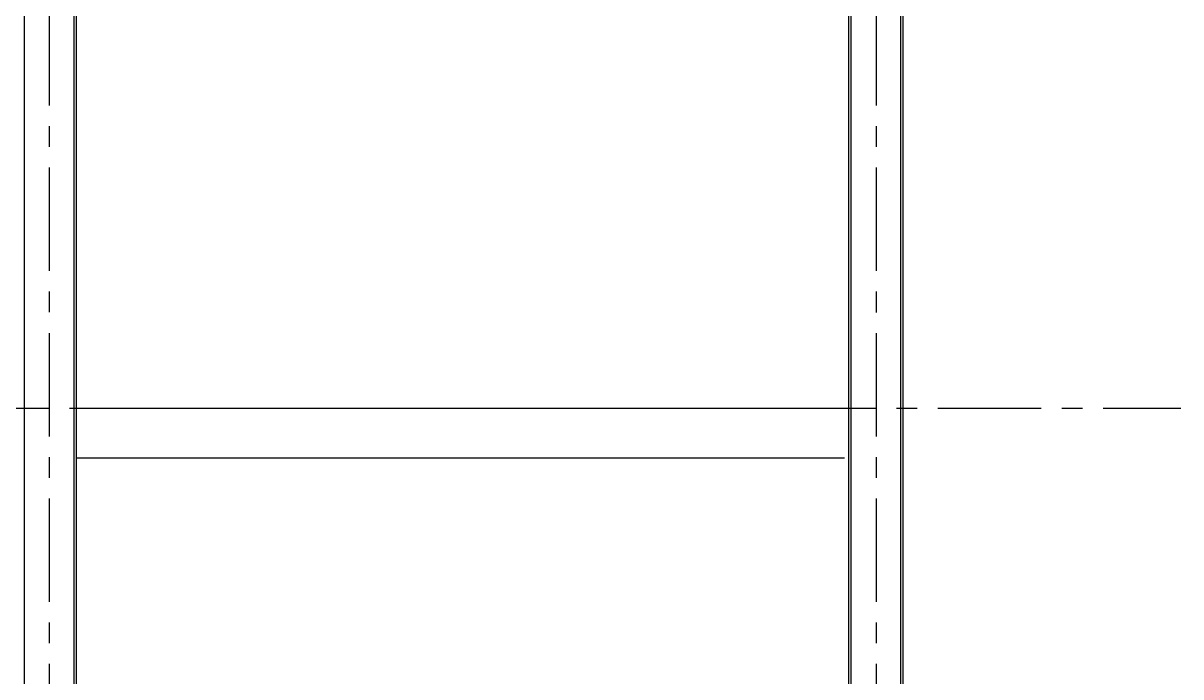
# Model space of a CAD drawing. Header units: inches. Extents: x 460503 to 460688, y 47570 to 48852.
# Drawn here: x 460543.02 to 460557.02, y 47823.39 to 47831.29 of the extents above; entities that cross this region are included whole.
import ezdxf

# ---------------------------------------------------------------- set-up
doc = ezdxf.new("R2010")
doc.units = ezdxf.units.IN
doc.header["$MEASUREMENT"] = 0
doc.linetypes.add('CENTER', pattern=[2, 1.25, -0.25, 0.25, -0.25])
doc.layers.add('3G', color=3, linetype='Continuous')
doc.layers.add('AXE', color=1, linetype='CENTER')

msp = doc.modelspace()

# ---------------------------------------------------------------- linework, layer by layer
at = {"layer": '3G'}
for p, q in [((460543.03534581, 47804.54447186, 0.00499999), (460543.03534581, 47837.09277001, 0.00499999)), ((460543.63534581, 47804.54447186, 0.00499999), (460543.63534581, 47837.01084543, 0.00499999)), ((460543.66534581, 47804.54447186, 0.00499999), (460543.66534581, 47837.00674921, 0.00499999)), ((460553.00534581, 47804.53451253, 0.00499999), (460553.00534581, 47835.73145662, 0.00499999)), ((460553.03534581, 47804.53451253, 0.00499999), (460553.03534581, 47835.72736039, 0.00499999)), ((460553.63534581, 47804.53451253, 0.00499999), (460553.63534581, 47835.63881782, 0.00499999)), ((460553.66534581, 47804.53451253, 0.00499999), (460553.66534581, 47835.63451253, 0.00499999)), ((460543.66534581, 47826.63451253, 0.00499999), (460552.95534581, 47826.63451253, 0.00499999)), ((460543.66534581, 47826.03451253, 0.00499999), (460552.95534581, 47826.03451253, 0.00499999))]:
    msp.add_line(p, q, dxfattribs=at)
at = {"layer": 'AXE'}
for p, q in [((460543.33534581, 47845.54539368, 0.00499999), (460543.33534581, 47803.2471993, 0.00499999)), ((460553.3353458, 47845.54532701, 0.00499999), (460553.3353458, 47803.24713263, 0.00499999)), ((460512.08129343, 47826.63451253), (460557.02213039, 47826.63451253))]:
    msp.add_line(p, q, dxfattribs=at)

doc.saveas('drawing.dxf')
